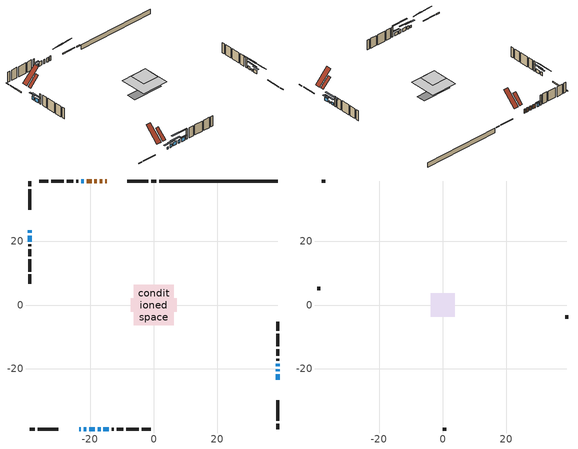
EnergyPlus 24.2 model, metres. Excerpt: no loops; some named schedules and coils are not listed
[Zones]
conditioned space
 floor adiabatic (AdiabaticFloorConstruction): -6.33,-6.33 -6.33,6.33 6.33,6.33 6.33,-6.33 z2.83
 floor foundation (Slab1 construction): -7.17,-2.17 -7.17,2.17 7.17,2.17 7.17,-2.17 z-1.71
 wall outside (RimJoist1 construction): 0.75,39.02 -0.84,39.02 / -39.02,-39.02 -37.42,-39.02 / -39.02,39.02 -39.02,37.42 / 39.02,-39.02 39.02,-37.42 z0.39:0.69
 wall outside (RimJoist2 construction): -1.77,39.02 -8.28,39.02 / -36.49,-39.02 -29.99,-39.02 / -39.02,36.49 -39.02,29.99 / 39.02,-36.49 39.02,-29.99 z0.39:0.69
 wall outside (AdiabaticWallConstruction 1): -14.75,39.02 -15.31,39.02 / -16.23,39.02 -17.04,39.02 / -17.97,39.02 -18.66,39.02 / -19.58,39.02 -21.02,39.02 z0.39:2.42
 wall outside (AdiabaticWallConstruction): -23.52,-39.02 -22.96,-39.02 / 39.02,-20.91 39.02,-20.28 z0.39:1.31; 39.02,-23.52 39.02,-21.84 / -22.03,-39.02 -21.19,-39.02 / -21.95,39.02 -22.79,39.02 / -39.02,23.52 -39.02,22.68 / -15.82,-39.02 -14.14,-39.02 z0.39:1.97; -20.26,-39.02 -18.54,-39.02 / -17.61,-39.02 -16.74,-39.02 / -39.02,21.75 -39.02,19.97 z0.39:2.04; 39.02,-19.35 39.02,-18.48 z0.39:1.69
 wall outside (Wall1 construction): -23.72,39.02 -24.33,39.02 / -13.21,-39.02 -12.6,-39.02 / -39.02,19.04 -39.02,18.43 / 39.02,-17.56 39.02,-16.94 z0.39:5.27
 wall outside (Wall2 construction): -25.26,39.02 -27.41,39.02 / -11.67,-39.02 -9.52,-39.02 / -39.02,17.5 -39.02,15.35 / 39.02,-16.01 39.02,-13.87 z0.39:5.27
 wall outside (Wall3 construction): -28.34,39.02 -32.23,39.02 / -8.59,-39.02 -4.71,-39.02 / -39.02,14.42 -39.02,10.53 / 39.02,-12.94 39.02,-9.05 z0.39:5.27
 wall outside (Wall4 construction): -33.15,39.02 -36.02,39.02 / -3.78,-39.02 -0.91,-39.02 / -39.02,9.61 -39.02,6.74 / 39.02,-8.12 39.02,-5.25 z0.39:5.27
 wall foundation (FoundationWall1 construction): 39.02,39.02 1.68,39.02 z-1.71:0.39
 window (WindowConstruction 10): -23.52,-39.02 -22.96,-39.02 z0.39:1.3
 window (WindowConstruction 6): 39.02,-23.52 39.02,-21.84 z0.39:1.97
 window (WindowConstruction 7): -22.03,-39.02 -21.19,-39.02 z0.39:1.97
 window (WindowConstruction 8): -21.95,39.02 -22.79,39.02 z0.39:1.97
 window (WindowConstruction 9): -39.02,23.52 -39.02,22.68 z0.39:1.97
 window (WindowConstruction): -20.26,-39.02 -18.54,-39.02 z0.39:2.04
 window (WindowConstruction 1): 39.02,-20.91 39.02,-20.28 z0.39:1.3
 window (WindowConstruction 2): 39.02,-19.35 39.02,-18.49 z0.39:1.69
 window (WindowConstruction 3): -17.61,-39.02 -16.75,-39.02 z0.39:2.04
 window (WindowConstruction 4): -39.02,21.75 -39.02,19.97 z0.39:2.04
 window (WindowConstruction 5): -15.82,-39.02 -14.14,-39.02 z0.39:1.97
 door (Door): -14.75,39.02 -15.3,39.02 z0.39:2.42
 door (Door 1): -16.23,39.02 -17.04,39.02 z0.39:2.42
 door (Door 2): -17.97,39.02 -18.66,39.02 z0.39:2.42
 door (Door 3): -19.59,39.02 -21.02,39.02 z0.39:2.42
 ceiling adiabatic (AdiabaticFloorConstruction): 6.33,-6.33 6.33,6.33 -6.33,6.33 -6.33,-6.33 z2.83
 roof outside (Roof2 construction): -13.82,39.02,5.27 -13.82,34.86,9.43 -12.35,34.86,9.43 -12.35,39.02,5.27; -24.45,-39.02,5.27 -24.45,-34.86,9.43 -25.92,-34.86,9.43 -25.92,-39.02,5.27; -39.02,24.45,5.27 -34.86,24.45,9.43 -34.86,25.92,9.43 -39.02,25.92,5.27; 39.02,-24.45,5.27 34.86,-24.45,9.43 34.86,-25.92,9.43 39.02,-25.92,5.27
attic - vented
 floor to conditioned space (Floor1 construction Reversed): -3.73,-3.73 -3.73,3.73 3.73,3.73 3.73,-3.73 z5.27
 wall outside (Wall5 construction): -36.95,39.02 -38.09,39.02 / 0.02,-39.02 1.16,-39.02 / -39.02,5.81 -39.02,4.67 / 39.02,-4.32 39.02,-3.19 z0.39:5.27
 roof outside (Roof1 construction): -11.42,39.02,5.27 -11.42,32.75,11.53 -9.2,32.75,11.53 -9.2,39.02,5.27; -26.85,-39.02,5.27 -26.85,-32.75,11.53 -29.06,-32.75,11.53 -29.06,-39.02,5.27; -39.02,26.85,5.27 -32.75,26.85,11.53 -32.75,29.06,11.53 -39.02,29.06,5.27; 39.02,-26.85,5.27 32.75,-26.85,11.53 32.75,-29.06,11.53 39.02,-29.06,5.27
shading: -21.13,-39.02 -25.35,-39.02 -25.35,-39.48 -21.13,-39.48 z3.13; 39.02,-21.08 39.02,-24.28 39.48,-24.28 39.48,-21.08 z2.72; -19.97,-39.02 -23.25,-39.02 -23.25,-39.48 -19.97,-39.48 z3.19; -23.55,39.02 -21.19,39.02 -21.19,39.48 -23.55,39.48 z2.72; -39.02,21.46 -39.02,24.74 -39.48,24.74 -39.48,21.46 z3.19; -17.02,-39.02 -21.78,-39.02 -21.78,-39.48 -17.02,-39.48 z3.56; 39.02,-18.15 39.02,-23.04 39.48,-23.04 39.48,-18.15 z3.43; 39.02,-15.14 39.02,-22.7 39.48,-22.7 39.48,-15.14 z5.04; -13.09,-39.02 -21.27,-39.02 -21.27,-39.48 -13.09,-39.48 z5.7; -39.02,18.45 -39.02,23.27 -39.48,23.27 -39.48,18.45 z3.56; -13.38,-39.02 -16.58,-39.02 -16.58,-39.48 -13.38,-39.48 z2.72
[Building]
Building 1: Terrain=Suburbs
[Site:Location]
Point Petre AUT_ON: Latitude {deg}=43.83; Longitude {deg}=-77.15; Time Zone {hr}=-5; Elevation {m}=79; Keep Site Location Information=Yes
[Site:GroundTemperature:Shallow]
3.7516, 1.80644, 1.65067, 2.57374, 6.27937, 9.96774, 13.1654, 15.191, 15.363, 13.7156, 10.5995, 7.02426
[Site:WaterMainsTemperature]
Calculation Method=Schedule; Temperature Schedule=mains temperature schedule
[Material] Roughness=Rough; Thermal Absorptance=0.9
Name | Thickness {m} | Conductivity {W/m-K} | Density {kg/m3} | Specific Heat {J/kg-K} | Solar Absorptance | Visible Absorptance
asphalt or fiberglass shingles | 0.00635 | 0.162714 | 1121.4 | 1465.45 | 0.4 | 0.4
ceiling loosefill ins | 0.0846667 | 0.0480833 | 16.02 | 1046.75 | 0.7 | 0.7
ceiling stud and cavity | 0.1397 | 0.891397 | 65.682 | 1177.47 | 0.7 | 0.7
concrete 4.0 in. | 0.1016 | 1.803125 | 2242.8 | 837.4 | 0.7 | 0.7
concrete 8.0 in. | 0.2032 | 1.803125 | 2242.8 | 837.4 | 0.7 | 0.7
door material | 0.04445 | 0.20624 | 512.64 | 1214.23 | 0.7 | 0.7
door material 1 | 0.04445 | 0.053851 | 512.64 | 1214.23 | 0.7 | 0.7
floor covering | 0.0127 | 0.0433444 | 54.468 | 1339.84 | 0.6 | 0.6
floor rigid ins; wall rigid ins | 0.512978 | 0.029427 | 32.04 | 1214.23 | 0.7 | 0.7
floor stud and cavity | 0.1397 | 1.75129 | 37.0049 | 1207.88 | 0.7 | 0.7
furniture material conditioned space 1 | 0.1524 | 0.115458 | 640.8 | 1214.23 | 0.6 | 0.6
gypsum board | 0.0127 | 0.160291 | 801 | 837.4 | 0.6 | 0.6
osb sheathing 0.5 in. | 0.0127 | 0.115458 | 512.64 | 1214.23 | 0.7 | 0.7
osb sheathing 0.75 in. | 0.01905 | 0.115458 | 512.64 | 1214.23 | 0.7 | 0.7
osb sheathing 2.0 in. | 0.0508 | 0.115458 | 512.64 | 1214.23 | 0.7 | 0.7
rim joist rigid ins | 0.051816 | 0.029427 | 32.04 | 1214.23 | 0.7 | 0.7
rim joist stud and cavity | 0.0508 | 0.0376347 | 125.044 | 1163.47 | 0.6 | 0.6
rim joist stud and cavity 1 | 0.0508 | 0.037198 | 125.044 | 1163.47 | 0.6 | 0.6
roof stud and cavity | 0.2032 | 3.79149 | 78.34581 | 1123.46 | 0.7 | 0.7
wall stud and cavity | 0.1397 | 0.0747065 | 139.0536 | 1170.24 | 0.7 | 0.7
wall stud and cavity 1 | 0.1397 | 0.0836021 | 139.0536 | 1170.24 | 0.7 | 0.7
wall stud and cavity 2 | 0.1397 | 0.0731903 | 139.0536 | 1170.24 | 0.7 | 0.7
wall stud and cavity 3 | 0.1397 | 0.0739406 | 139.0536 | 1170.24 | 0.7 | 0.7
wall stud and cavity 4 | 0.0889 | 6.1454 | 50.32683 | 1063.81 | 0.6 | 0.6
wall stud and cavity 5 | 0.0889 | 0.380278 | 52.3479 | 1209.89 | 0.7 | 0.7
wall stud and cavity 6 | 0.0889 | 0.391764 | 83.0341 | 1211.67 | 0.7 | 0.7
wood siding | 0.0254 | 0.102417 | 544.68 | 1172.36 | 0.4 | 0.4
wood siding 1 | 0.00254 | 0.102417 | 544.68 | 1172.36 | 0.4 | 0.4
wood siding 2; wood siding 3; wood siding 4 | 0.0254 | 0.102417 | 544.68 | 1172.36 | 0.7 | 0.7
[WindowMaterial:SimpleGlazingSystem]
Name | U-Factor {W/m2-K} | Solar Heat Gain Coefficient
WindowMaterial | 2.44835 | 0.53
WindowMaterial 1 | 2.63289 | 0.44
WindowMaterial 2 | 2.49491 | 0.51
WindowMaterial 3 | 2.77768 | 0.66
WindowMaterial 4 | 2.44324 | 0.53
WindowMaterial 5 | 2.77597 | 0.65
WindowMaterial 6 | 3.69127 | 0.61
[Construction]
AdiabaticFloorConstruction: floor stud and cavity, floor rigid ins, osb sheathing 0.75 in., floor covering
AdiabaticWallConstruction: wood siding 3, wall rigid ins, wall stud and cavity 5, gypsum board
AdiabaticWallConstruction 1: wood siding 4, wall rigid ins, wall stud and cavity 5, gypsum board
Door; Door 2: door material
Door 1; Door 3: door material 1
Floor1 construction Reversed: gypsum board, ceiling stud and cavity, ceiling loosefill ins
FoundationWall1 construction: concrete 8.0 in.
furniture construction conditioned space 1: furniture material conditioned space 1
PartitionWallConstruction: gypsum board, wall stud and cavity 6, gypsum board
RimJoist1 construction: wood siding 2, rim joist rigid ins, osb sheathing 2.0 in., rim joist stud and cavity
RimJoist2 construction: wood siding 2, rim joist rigid ins, osb sheathing 2.0 in., rim joist stud and cavity 1
Roof1 construction: asphalt or fiberglass shingles
Roof2 construction: asphalt or fiberglass shingles, osb sheathing 0.75 in., roof stud and cavity, gypsum board
Slab1 construction: concrete 4.0 in.
Wall1 construction: wood siding, osb sheathing 0.5 in., wall stud and cavity, gypsum board
Wall2 construction: wood siding, osb sheathing 0.5 in., wall stud and cavity 1, gypsum board
Wall3 construction: wood siding, osb sheathing 0.5 in., wall stud and cavity 2, gypsum board
Wall4 construction: wood siding, osb sheathing 0.5 in., wall stud and cavity 3, gypsum board
Wall5 construction: wood siding 1, wall stud and cavity 4
WindowConstruction: WindowMaterial
WindowConstruction 1: WindowMaterial 1
WindowConstruction 10: WindowMaterial 6
WindowConstruction 2: WindowMaterial 2
WindowConstruction 3: WindowMaterial 3
WindowConstruction 4: WindowMaterial 4
WindowConstruction 5; WindowConstruction 6; WindowConstruction 7; WindowConstruction 8; WindowConstruction 9: WindowMaterial 5
[Zone] Multiplier=1; Part of Total Floor Area=Yes
Name | Volume {m3}
attic - vented | 48.7801
conditioned space | 556.3
[Space]
Name | Zone | Volume {m3}
attic - vented 1 | attic - vented | 48.7801
conditioned space 1 | conditioned space | 556.3
[ZoneInfiltration:EffectiveLeakageArea]
infil attic - vented 1: Zone or Space=attic - vented 1; Schedule=Always On Discrete; Effective Air Leakage Area {cm2}=2019.64; Stack Coefficient=0.000774906; Wind Coefficient=1.88081e-05
[ZoneMixing]
whole house fan mix: Zone or Space=attic - vented; Schedule=Always On Continuous; Design Flow Rate Calculation Method=Flow/Zone; Design Flow Rate {m3/s}=0; Source Zone or Space=conditioned space
[SurfaceProperty:ExposedFoundationPerimeter]
Slab1: Exposed Perimeter Calculation Method=TotalExposedPerimeter; Total Exposed Perimeter {m}=37.338
[InternalMass] Zone or ZoneList=conditioned space; Space or SpaceList=conditioned space 1
Name | Construction | Surface Area {m2}
furniture mass conditioned space 1 | furniture construction conditioned space 1 | 88.9201
partition wall mass | PartitionWallConstruction | 222.3
[Lights]
interior lighting: Zone or ZoneList or Space or SpaceList=conditioned space 1; Schedule=interior lighting schedule; Design Level Calculation Method=LightingLevel; Lighting Level {W}=343.2; Return Air Fraction=0; Fraction Radiant=0.6; Fraction Visible=0.2; Fraction Replaceable=1
[People]
occupants: Zone or ZoneList or Space or SpaceList=conditioned space 1; Number of People Schedule=occupants schedule; Number of People Calculation Method=People; Number of People=3; Fraction Radiant=0.314171; Sensible Heat Fraction=0.56303; Activity Level Schedule=occupants activity schedule; Carbon Dioxide Generation Rate {m3/s-W}=0; Enable ASHRAE 55 Comfort Warnings=No; Mean Radiant Temperature Calculation Type=EnclosureAveraged
[ElectricEquipment] Zone or ZoneList or Space or SpaceList=conditioned space 1; Design Level Calculation Method=EquipmentLevel
Name | Schedule | Design Level {W} | Fraction Latent | Fraction Radiant | Fraction Lost
clothes dryer | clothes dryer schedule | 140.772 | 0.015 | 0.081 | 0.85
clothes washer | clothes washer schedule | 32.1985 | 0.03 | 0.162 | 0.7
cooking range | cooking range schedule | 215.147 | 0.08 | 0.432 | 0.2
dishwasher | dishwasher schedule | 66.8632 | 0.3 | 0.18 | 0.4
fridge | fridge schedule | 72.9452 | 0 | 0.6 | 0
mech vent bath fan 0 | mech vent bath fan 0 schedule | 50.2 | 0 | 0 | 1
mech vent bath fan 1 | mech vent bath fan 1 schedule | 50.2 | 0 | 0 | 1
mech vent house fan | mech vent house fan schedule | 0 | 0 | 0 | 1
mech vent house fan cfis | mech vent house fan cfis schedule | 0 | 0 | 0 | 0
misc plug loads | misc plug loads schedule | 494.7 | 0.045 | 0.513 | 0.1
whole house fan | Always On Discrete | 0 | 0 | 0 | 1
[OtherEquipment] Zone or ZoneList or Space or SpaceList=conditioned space 1; Design Level Calculation Method=EquipmentLevel
Name | Fuel Type | Schedule | Design Level {W} | Fraction Latent | Fraction Radiant | Fraction Lost
clothes dryer 1 | Electricity | clothes dryer schedule | 0 | 0.015 | 0.081 | 0.85
cooking range 1 | Electricity | cooking range schedule | 0 | 0.08 | 0.432 | 0.2
general water use latent | None | general water use schedule | 62.594 | 1 | 0 | 0
general water use sensible | None | general water use schedule | -61.6891 | 0 | 0.6 | 0
mech vent house fan latent load | None | Always On Discrete | 0 | 1 | 0 | 0
mech vent house fan sensible load | None | Always On Discrete | 0 | 0 | 0 | 0
water heater energy adjustment1 | Electricity | Always On Discrete | 0.01 | 0 | 0 | 1
[ZoneInfiltration:DesignFlowRate] Zone or ZoneList or Space or SpaceList=conditioned space 1; Schedule=Always On Discrete; Design Flow Rate Calculation Method=Flow/Zone; Design Flow Rate {m3/s}=0
infil flow; natural vent flow; whole house fan flow
[ZoneControl:Thermostat]
conditioned space Thermostat: Zone or ZoneList=conditioned space; Control Type Schedule=conditioned space Thermostat Schedule; Control 1=conditioned space temperature setpoint; Temperature Difference Between Cutout And Setpoint {deltaC}=0
[ThermostatSetpoint:DualSetpoint]
conditioned space temperature setpoint: Heating Setpoint Temperature Schedule=heating setpoint; Cooling Setpoint Temperature Schedule=cooling setpoint
[AirLoopHVAC:UnitarySystem]
unit heater unitary system: Control Type=Load; Controlling Zone or Thermostat Location=conditioned space; Dehumidification Control Type=None; Availability Schedule=Always On Discrete; Supply Fan=unit heater supply fan; Fan Placement=BlowThrough; Supply Air Fan Operating Mode Schedule=unit heater auto fan schedule; Heating Coil=unit heater htg coil; DX Heating Coil Sizing Ratio=1; Use DOAS DX Cooling Coil=No; Minimum Supply Air Temperature {C}=2; Latent Load Control=SensibleOnlyLoadControl; Cooling Supply Air Flow Rate Method=None; Heating Supply Air Flow Rate Method=SupplyAirFlowRate; Heating Supply Air Flow Rate {m3/s}=0.00141584; No Load Supply Air Flow Rate Method=SupplyAirFlowRate; No Load Supply Air Flow Rate {m3/s}=0; No Load Supply Air Flow Rate Control Set To Low Speed=Yes; Maximum Supply Air Temperature {C}=48.8889; Maximum Outdoor Dry-Bulb Temperature for Supplemental Heater Operation {C}=21; Ancillary On-Cycle Electric Power {W}=0; Ancillary Off-Cycle Electric Power {W}=0
[Zone equipment]
conditioned space: electric baseboard, unit heater unitary system
[Foundation:Kiva]
Foundation Kiva 1: Initial Indoor Air Temperature {C}=18; Wall Height Above Grade {m}=0.390022; Wall Depth Below Slab {m}=0.2032
[Foundation:Kiva:Settings]
Soil Conductivity {W/m-K}=0.849921; Soil Density {kg/m3}=1842.3; Soil Specific Heat {J/kg-K}=418.7; Ground Solar Absorptivity=0.9; Ground Thermal Absorptivity=0.9; Ground Surface Roughness {m}=0.03; Far-Field Width {m}=40; Deep-Ground Boundary Condition=ZeroFlux; Deep-Ground Depth {m}=40; Minimum Cell Dimension {m}=0.2; Maximum Cell Growth Coefficient=3; Simulation Timestep=Timestep
[Exterior:Lights]
exterior lighting: Schedule=exterior lighting schedule; Design Level {W}=75.6
[EnergyManagementSystem:Sensor] Output:Variable or Output:Meter Index Key=conditioned space
Name | Output:Variable or Output:Meter
conditioned_space_clg_unmet_s | Zone Cooling Setpoint Not Met Time
conditioned_space_htg_unmet_s | Zone Heating Setpoint Not Met Time
fridge_tin_s; tin_s; tin_s_1 | Zone Mean Air Temperature
tout_s | Zone Outdoor Air Drybulb Temperature
win_s | Zone Air Humidity Ratio
[Schedule:Constant]
Name | Hourly Value
Always On Continuous; mech vent house fan schedule; mech vent house fan cfis schedule; Always On Discrete | 1
occupants activity schedule | 117.228
fridge schedule; unit heater auto fan schedule | 0
[Schedule:Week:Daily]
interior lighting schedule Week Rule - Jan1-Jan27: interior lighting schedule day, interior lighting schedule day, interior lighting schedule day, interior lighting schedule day, interior lighting schedule day, interior lighting schedule day, interior lighting schedule day, interior lighting schedule default day, interior lighting schedule default day, interior lighting schedule default day, interior lighting schedule default day, interior lighting schedule default day
interior lighting schedule Week Rule - Jan28-Feb3: interior lighting schedule day, interior lighting schedule day, interior lighting schedule day, interior lighting schedule day, interior lighting schedule day 1, interior lighting schedule day 1, interior lighting schedule day 1, interior lighting schedule default day, interior lighting schedule default day, interior lighting schedule default day, interior lighting schedule default day, interior lighting schedule default day
interior lighting schedule Week Rule - Feb4-Feb24: interior lighting schedule day 1, interior lighting schedule day 1, interior lighting schedule day 1, interior lighting schedule day 1, interior lighting schedule day 1, interior lighting schedule day 1, interior lighting schedule day 1, interior lighting schedule default day, interior lighting schedule default day, interior lighting schedule default day, interior lighting schedule default day, interior lighting schedule default day
interior lighting schedule Week Rule - Feb25-Mar3: interior lighting schedule day 1, interior lighting schedule day 1, interior lighting schedule day 1, interior lighting schedule day 1, interior lighting schedule day 2, interior lighting schedule day 2, interior lighting schedule day 2, interior lighting schedule default day, interior lighting schedule default day, interior lighting schedule default day, interior lighting schedule default day, interior lighting schedule default day
interior lighting schedule Week Rule - Mar4-Mar31: interior lighting schedule day 2, interior lighting schedule day 2, interior lighting schedule day 2, interior lighting schedule day 2, interior lighting schedule day 2, interior lighting schedule day 2, interior lighting schedule day 2, interior lighting schedule default day, interior lighting schedule default day, interior lighting schedule default day, interior lighting schedule default day, interior lighting schedule default day
interior lighting schedule Week Rule - Apr1-Apr28: interior lighting schedule day 3, interior lighting schedule day 3, interior lighting schedule day 3, interior lighting schedule day 3, interior lighting schedule day 3, interior lighting schedule day 3, interior lighting schedule day 3, interior lighting schedule default day, interior lighting schedule default day, interior lighting schedule default day, interior lighting schedule default day, interior lighting schedule default day
interior lighting schedule Week Rule - Apr29-May5: interior lighting schedule day 3, interior lighting schedule day 3, interior lighting schedule day 4, interior lighting schedule day 4, interior lighting schedule day 4, interior lighting schedule day 4, interior lighting schedule day 4, interior lighting schedule default day, interior lighting schedule default day, interior lighting schedule default day, interior lighting schedule default day, interior lighting schedule default day
interior lighting schedule Week Rule - May6-May26: interior lighting schedule day 4, interior lighting schedule day 4, interior lighting schedule day 4, interior lighting schedule day 4, interior lighting schedule day 4, interior lighting schedule day 4, interior lighting schedule day 4, interior lighting schedule default day, interior lighting schedule default day, interior lighting schedule default day, interior lighting schedule default day, interior lighting schedule default day
interior lighting schedule Week Rule - May27-Jun2: interior lighting schedule day 4, interior lighting schedule day 4, interior lighting schedule day 4, interior lighting schedule day 4, interior lighting schedule day 4, interior lighting schedule day 5, interior lighting schedule day 5, interior lighting schedule default day, interior lighting schedule default day, interior lighting schedule default day, interior lighting schedule default day, interior lighting schedule default day
interior lighting schedule Week Rule - Jun3-Jun30: interior lighting schedule day 5, interior lighting schedule day 5, interior lighting schedule day 5, interior lighting schedule day 5, interior lighting schedule day 5, interior lighting schedule day 5, interior lighting schedule day 5, interior lighting schedule default day, interior lighting schedule default day, interior lighting schedule default day, interior lighting schedule default day, interior lighting schedule default day
interior lighting schedule Week Rule - Jul1-Jul28: interior lighting schedule day 6, interior lighting schedule day 6, interior lighting schedule day 6, interior lighting schedule day 6, interior lighting schedule day 6, interior lighting schedule day 6, interior lighting schedule day 6, interior lighting schedule default day, interior lighting schedule default day, interior lighting schedule default day, interior lighting schedule default day, interior lighting schedule default day
interior lighting schedule Week Rule - Jul29-Aug4: interior lighting schedule day 6, interior lighting schedule day 6, interior lighting schedule day 6, interior lighting schedule day 7, interior lighting schedule day 7, interior lighting schedule day 7, interior lighting schedule day 7, interior lighting schedule default day, interior lighting schedule default day, interior lighting schedule default day, interior lighting schedule default day, interior lighting schedule default day
interior lighting schedule Week Rule - Aug5-Aug25: interior lighting schedule day 7, interior lighting schedule day 7, interior lighting schedule day 7, interior lighting schedule day 7, interior lighting schedule day 7, interior lighting schedule day 7, interior lighting schedule day 7, interior lighting schedule default day, interior lighting schedule default day, interior lighting schedule default day, interior lighting schedule default day, interior lighting schedule default day
interior lighting schedule Week Rule - Aug26-Sep1: interior lighting schedule day 7, interior lighting schedule day 7, interior lighting schedule day 7, interior lighting schedule day 7, interior lighting schedule day 7, interior lighting schedule day 7, interior lighting schedule day 8, interior lighting schedule default day, interior lighting schedule default day, interior lighting schedule default day, interior lighting schedule default day, interior lighting schedule default day
interior lighting schedule Week Rule - Sep2-Sep29: interior lighting schedule day 8, interior lighting schedule day 8, interior lighting schedule day 8, interior lighting schedule day 8, interior lighting schedule day 8, interior lighting schedule day 8, interior lighting schedule day 8, interior lighting schedule default day, interior lighting schedule default day, interior lighting schedule default day, interior lighting schedule default day, interior lighting schedule default day
interior lighting schedule Week Rule - Sep30-Oct6: interior lighting schedule day 8, interior lighting schedule day 9, interior lighting schedule day 9, interior lighting schedule day 9, interior lighting schedule day 9, interior lighting schedule day 9, interior lighting schedule day 9, interior lighting schedule default day, interior lighting schedule default day, interior lighting schedule default day, interior lighting schedule default day, interior lighting schedule default day
interior lighting schedule Week Rule - Oct7-Oct27: interior lighting schedule day 9, interior lighting schedule day 9, interior lighting schedule day 9, interior lighting schedule day 9, interior lighting schedule day 9, interior lighting schedule day 9, interior lighting schedule day 9, interior lighting schedule default day, interior lighting schedule default day, interior lighting schedule default day, interior lighting schedule default day, interior lighting schedule default day
interior lighting schedule Week Rule - Oct28-Nov3: interior lighting schedule day 9, interior lighting schedule day 9, interior lighting schedule day 9, interior lighting schedule day 9, interior lighting schedule day 10, interior lighting schedule day 10, interior lighting schedule day 10, interior lighting schedule default day, interior lighting schedule default day, interior lighting schedule default day, interior lighting schedule default day, interior lighting schedule default day
interior lighting schedule Week Rule - Nov4-Nov24: interior lighting schedule day 10, interior lighting schedule day 10, interior lighting schedule day 10, interior lighting schedule day 10, interior lighting schedule day 10, interior lighting schedule day 10, interior lighting schedule day 10, interior lighting schedule default day, interior lighting schedule default day, interior lighting schedule default day, interior lighting schedule default day, interior lighting schedule default day
interior lighting schedule Week Rule - Nov25-Dec1: interior lighting schedule day 10, interior lighting schedule day 10, interior lighting schedule day 10, interior lighting schedule day 10, interior lighting schedule day 10, interior lighting schedule day 10, interior lighting schedule day 11, interior lighting schedule default day, interior lighting schedule default day, interior lighting schedule default day, interior lighting schedule default day, interior lighting schedule default day
interior lighting schedule Week Rule - Dec2-Dec31: interior lighting schedule day 11, interior lighting schedule day 11, interior lighting schedule day 11, interior lighting schedule day 11, interior lighting schedule day 11, interior lighting schedule day 11, interior lighting schedule day 11, interior lighting schedule default day, interior lighting schedule default day, interior lighting schedule default day, interior lighting schedule default day, interior lighting schedule default day
occupants schedule Week Rule - Jan1-Dec31: occupants schedule day, occupants schedule day, occupants schedule day, occupants schedule day, occupants schedule day, occupants schedule day, occupants schedule day, occupants schedule default day, occupants schedule default day, occupants schedule default day, occupants schedule default day, occupants schedule default day
clothes dryer schedule Week Rule - Jan1-Dec31: clothes dryer schedule day, clothes dryer schedule day, clothes dryer schedule day, clothes dryer schedule day, clothes dryer schedule day, clothes dryer schedule day, clothes dryer schedule day, clothes dryer schedule default day, clothes dryer schedule default day, clothes dryer schedule default day, clothes dryer schedule default day, clothes dryer schedule default day
clothes washer schedule Week Rule - Jan1-Dec31: clothes washer schedule day, clothes washer schedule day, clothes washer schedule day, clothes washer schedule day, clothes washer schedule day, clothes washer schedule day, clothes washer schedule day, clothes washer schedule default day, clothes washer schedule default day, clothes washer schedule default day, clothes washer schedule default day, clothes washer schedule default day
cooking range schedule Week Rule - Jan1-Dec31: cooking range schedule day, cooking range schedule day, cooking range schedule day, cooking range schedule day, cooking range schedule day, cooking range schedule day, cooking range schedule day, cooking range schedule default day, cooking range schedule default day, cooking range schedule default day, cooking range schedule default day, cooking range schedule default day
dishwasher schedule Week Rule - Jan1-Dec31: dishwasher schedule day, dishwasher schedule day, dishwasher schedule day, dishwasher schedule day, dishwasher schedule day, dishwasher schedule day, dishwasher schedule day, dishwasher schedule default day, dishwasher schedule default day, dishwasher schedule default day, dishwasher schedule default day, dishwasher schedule default day
mech vent bath fan 0 schedule Week Rule - Jan1-Dec31: mech vent bath fan 0 schedule day, mech vent bath fan 0 schedule day, mech vent bath fan 0 schedule day, mech vent bath fan 0 schedule day, mech vent bath fan 0 schedule day, mech vent bath fan 0 schedule day, mech vent bath fan 0 schedule day, mech vent bath fan 0 schedule default day, mech vent bath fan 0 schedule default day, mech vent bath fan 0 schedule default day, mech vent bath fan 0 schedule default day, mech vent bath fan 0 schedule default day
mech vent bath fan 1 schedule Week Rule - Jan1-Dec31: mech vent bath fan 1 schedule day, mech vent bath fan 1 schedule day, mech vent bath fan 1 schedule day, mech vent bath fan 1 schedule day, mech vent bath fan 1 schedule day, mech vent bath fan 1 schedule day, mech vent bath fan 1 schedule day, mech vent bath fan 1 schedule default day, mech vent bath fan 1 schedule default day, mech vent bath fan 1 schedule default day, mech vent bath fan 1 schedule default day, mech vent bath fan 1 schedule default day
misc plug loads schedule Week Rule - Jan1-Dec31: misc plug loads schedule day, misc plug loads schedule day, misc plug loads schedule day, misc plug loads schedule day, misc plug loads schedule day, misc plug loads schedule day, misc plug loads schedule day, misc plug loads schedule default day, misc plug loads schedule default day, misc plug loads schedule default day, misc plug loads schedule default day, misc plug loads schedule default day
general water use schedule Week Rule - Jan1-Dec31: general water use schedule day, general water use schedule day, general water use schedule day, general water use schedule day, general water use schedule day, general water use schedule day, general water use schedule day, general water use schedule default day, general water use schedule default day, general water use schedule default day, general water use schedule default day, general water use schedule default day
exterior lighting schedule Week Rule - Jan1-Jan27: exterior lighting schedule day, exterior lighting schedule day, exterior lighting schedule day, exterior lighting schedule day, exterior lighting schedule day, exterior lighting schedule day, exterior lighting schedule day, exterior lighting schedule default day, exterior lighting schedule default day, exterior lighting schedule default day, exterior lighting schedule default day, exterior lighting schedule default day
exterior lighting schedule Week Rule - Jan28-Feb3: exterior lighting schedule day, exterior lighting schedule day, exterior lighting schedule day, exterior lighting schedule day, exterior lighting schedule day 1, exterior lighting schedule day 1, exterior lighting schedule day 1, exterior lighting schedule default day, exterior lighting schedule default day, exterior lighting schedule default day, exterior lighting schedule default day, exterior lighting schedule default day
exterior lighting schedule Week Rule - Feb4-Feb24: exterior lighting schedule day 1, exterior lighting schedule day 1, exterior lighting schedule day 1, exterior lighting schedule day 1, exterior lighting schedule day 1, exterior lighting schedule day 1, exterior lighting schedule day 1, exterior lighting schedule default day, exterior lighting schedule default day, exterior lighting schedule default day, exterior lighting schedule default day, exterior lighting schedule default day
exterior lighting schedule Week Rule - Feb25-Mar3: exterior lighting schedule day 1, exterior lighting schedule day 1, exterior lighting schedule day 1, exterior lighting schedule day 1, exterior lighting schedule day 2, exterior lighting schedule day 2, exterior lighting schedule day 2, exterior lighting schedule default day, exterior lighting schedule default day, exterior lighting schedule default day, exterior lighting schedule default day, exterior lighting schedule default day
exterior lighting schedule Week Rule - Mar4-Mar31: exterior lighting schedule day 2, exterior lighting schedule day 2, exterior lighting schedule day 2, exterior lighting schedule day 2, exterior lighting schedule day 2, exterior lighting schedule day 2, exterior lighting schedule day 2, exterior lighting schedule default day, exterior lighting schedule default day, exterior lighting schedule default day, exterior lighting schedule default day, exterior lighting schedule default day
exterior lighting schedule Week Rule - Apr1-Apr28: exterior lighting schedule day 3, exterior lighting schedule day 3, exterior lighting schedule day 3, exterior lighting schedule day 3, exterior lighting schedule day 3, exterior lighting schedule day 3, exterior lighting schedule day 3, exterior lighting schedule default day, exterior lighting schedule default day, exterior lighting schedule default day, exterior lighting schedule default day, exterior lighting schedule default day
exterior lighting schedule Week Rule - Apr29-May5: exterior lighting schedule day 3, exterior lighting schedule day 3, exterior lighting schedule day 4, exterior lighting schedule day 4, exterior lighting schedule day 4, exterior lighting schedule day 4, exterior lighting schedule day 4, exterior lighting schedule default day, exterior lighting schedule default day, exterior lighting schedule default day, exterior lighting schedule default day, exterior lighting schedule default day
exterior lighting schedule Week Rule - May6-May26: exterior lighting schedule day 4, exterior lighting schedule day 4, exterior lighting schedule day 4, exterior lighting schedule day 4, exterior lighting schedule day 4, exterior lighting schedule day 4, exterior lighting schedule day 4, exterior lighting schedule default day, exterior lighting schedule default day, exterior lighting schedule default day, exterior lighting schedule default day, exterior lighting schedule default day
exterior lighting schedule Week Rule - May27-Jun2: exterior lighting schedule day 4, exterior lighting schedule day 4, exterior lighting schedule day 4, exterior lighting schedule day 4, exterior lighting schedule day 4, exterior lighting schedule day 5, exterior lighting schedule day 5, exterior lighting schedule default day, exterior lighting schedule default day, exterior lighting schedule default day, exterior lighting schedule default day, exterior lighting schedule default day
exterior lighting schedule Week Rule - Jun3-Jun30: exterior lighting schedule day 5, exterior lighting schedule day 5, exterior lighting schedule day 5, exterior lighting schedule day 5, exterior lighting schedule day 5, exterior lighting schedule day 5, exterior lighting schedule day 5, exterior lighting schedule default day, exterior lighting schedule default day, exterior lighting schedule default day, exterior lighting schedule default day, exterior lighting schedule default day
[Schedule:Year]
interior lighting schedule: interior lighting schedule Week Rule - Jan1-Jan27, 1, 1, 1, 27, interior lighting schedule Week Rule - Jan28-Feb3, 1, 28, 2, 3, interior lighting schedule Week Rule - Feb4-Feb24, 2, 4, 2, 24, interior lighting schedule Week Rule - Feb25-Mar3, 2, 25, 3, 3, interior lighting schedule Week Rule - Mar4-Mar31, 3, 4, 3, 31, interior lighting schedule Week Rule - Apr1-Apr28, 4, 1, 4, 28, interior lighting schedule Week Rule - Apr29-May5, 4, 29, 5, 5, interior lighting schedule Week Rule - May6-May26, 5, 6, 5, 26, interior lighting schedule Week Rule - May27-Jun2, 5, 27, 6, 2, interior lighting schedule Week Rule - Jun3-Jun30, 6, 3, 6, 30, interior lighting schedule Week Rule - Jul1-Jul28, 7, 1, 7, 28, interior lighting schedule Week Rule - Jul29-Aug4, 7, 29, 8, 4, interior lighting schedule Week Rule - Aug5-Aug25, 8, 5, 8, 25, interior lighting schedule Week Rule - Aug26-Sep1, 8, 26, 9, 1, interior lighting schedule Week Rule - Sep2-Sep29, 9, 2, 9, 29, interior lighting schedule Week Rule - Sep30-Oct6, 9, 30, 10, 6, interior lighting schedule Week Rule - Oct7-Oct27, 10, 7, 10, 27, interior lighting schedule Week Rule - Oct28-Nov3, 10, 28, 11, 3, interior lighting schedule Week Rule - Nov4-Nov24, 11, 4, 11, 24, interior lighting schedule Week Rule - Nov25-Dec1, 11, 25, 12, 1, interior lighting schedule Week Rule - Dec2-Dec31, 12, 2, 12, 31
occupants schedule: occupants schedule Week Rule - Jan1-Dec31, 1, 1, 12, 31
clothes dryer schedule: clothes dryer schedule Week Rule - Jan1-Dec31, 1, 1, 12, 31
clothes washer schedule: clothes washer schedule Week Rule - Jan1-Dec31, 1, 1, 12, 31
cooking range schedule: cooking range schedule Week Rule - Jan1-Dec31, 1, 1, 12, 31
dishwasher schedule: dishwasher schedule Week Rule - Jan1-Dec31, 1, 1, 12, 31
mech vent bath fan 0 schedule: mech vent bath fan 0 schedule Week Rule - Jan1-Dec31, 1, 1, 12, 31
mech vent bath fan 1 schedule: mech vent bath fan 1 schedule Week Rule - Jan1-Dec31, 1, 1, 12, 31
misc plug loads schedule: misc plug loads schedule Week Rule - Jan1-Dec31, 1, 1, 12, 31
general water use schedule: general water use schedule Week Rule - Jan1-Dec31, 1, 1, 12, 31
exterior lighting schedule: exterior lighting schedule Week Rule - Jan1-Jan27, 1, 1, 1, 27, exterior lighting schedule Week Rule - Jan28-Feb3, 1, 28, 2, 3, exterior lighting schedule Week Rule - Feb4-Feb24, 2, 4, 2, 24, exterior lighting schedule Week Rule - Feb25-Mar3, 2, 25, 3, 3, exterior lighting schedule Week Rule - Mar4-Mar31, 3, 4, 3, 31, exterior lighting schedule Week Rule - Apr1-Apr28, 4, 1, 4, 28, exterior lighting schedule Week Rule - Apr29-May5, 4, 29, 5, 5, exterior lighting schedule Week Rule - May6-May26, 5, 6, 5, 26, exterior lighting schedule Week Rule - May27-Jun2, 5, 27, 6, 2, exterior lighting schedule Week Rule - Jun3-Jun30, 6, 3, 6, 30, exterior lighting schedule Week Rule - Jul1-Jul28, 7, 1, 7, 28, exterior lighting schedule Week Rule - Jul29-Aug4, 7, 29, 8, 4, exterior lighting schedule Week Rule - Aug5-Aug25, 8, 5, 8, 25, exterior lighting schedule Week Rule - Aug26-Sep1, 8, 26, 9, 1, exterior lighting schedule Week Rule - Sep2-Sep29, 9, 2, 9, 29, exterior lighting schedule Week Rule - Sep30-Oct6, 9, 30, 10, 6, exterior lighting schedule Week Rule - Oct7-Oct27, 10, 7, 10, 27, exterior lighting schedule Week Rule - Oct28-Nov3, 10, 28, 11, 3, exterior lighting schedule Week Rule - Nov4-Nov24, 11, 4, 11, 24, exterior lighting schedule Week Rule - Nov25-Dec1, 11, 25, 12, 1, exterior lighting schedule Week Rule - Dec2-Dec31, 12, 2, 12, 31
[Schedule:Compact]
conditioned space Thermostat Schedule: Through: 12/31, For: AllDays, Until: 24:00, 4
mains temperature schedule: Through: 01/01, For: AllDays, Until: 24:00, 7.83056, Through: 01/02, For: AllDays, Until: 24:00, 7.76444, Through: 01/03, For: AllDays, Until: 24:00, 7.69889, Through: 01/04, For: AllDays, Until: 24:00, 7.635, Through: 01/05, For: AllDays, Until: 24:00, 7.57222, Through: 01/06, For: AllDays, Until: 24:00, 7.51056, Through: 01/07, For: AllDays, Until: 24:00, 7.45, Through: 01/08, For: AllDays, Until: 24:00, 7.39111, Through: 01/09, For: AllDays, Until: 24:00, 7.33278, Through: 01/10, For: AllDays, Until: 24:00, 7.27667, Through: 01/11, For: AllDays, Until: 24:00, 7.22111, Through: 01/12, For: AllDays, Until: 24:00, 7.16722, Through: 01/13, For: AllDays, Until: 24:00, 7.11444, Through: 01/14, For: AllDays, Until: 24:00, 7.06333, Through: 01/15, For: AllDays, Until: 24:00, 7.01333, Through: 01/16, For: AllDays, Until: 24:00, 6.965, Through: 01/17, For: AllDays, Until: 24:00, 6.91778, Through: 01/18, For: AllDays, Until: 24:00, 6.87167, Through: 01/19, For: AllDays, Until: 24:00, 6.82778, Through: 01/20, For: AllDays, Until: 24:00, 6.78444, Through: 01/21, For: AllDays, Until: 24:00, 6.74333, Through: 01/22, For: AllDays, Until: 24:00, 6.70333, Through: 01/23, For: AllDays, Until: 24:00, 6.665, Through: 01/24, For: AllDays, Until: 24:00, 6.62778, Through: 01/25, For: AllDays, Until: 24:00, 6.59222, Through: 01/26, For: AllDays, Until: 24:00, 6.55833, Through: 01/27, For: AllDays, Until: 24:00, 6.52556, Through: 01/28, For: AllDays, Until: 24:00, 6.495, Through: 01/29, For: AllDays, Until: 24:00, 6.46556, Through: 01/30, For: AllDays, Until: 24:00, 6.43722, Through: 01/31, For: AllDays, Until: 24:00, 6.41111, Through: 02/01, For: AllDays, Until: 24:00, 6.38611, Through: 02/02, For: AllDays, Until: 24:00, 6.36333, Through: 02/03, For: AllDays, Until: 24:00, 6.34167, Through: 02/04, For: AllDays, Until: 24:00, 6.32111, Through: 02/05, For: AllDays, Until: 24:00, 6.30278, Through: 02/06, For: AllDays, Until: 24:00, 6.28611, Through: 02/07, For: AllDays, Until: 24:00, 6.27056, Through: 02/08, For: AllDays, Until: 24:00, 6.25722, Through: 02/09, For: AllDays, Until: 24:00, 6.245, Through: 02/10, For: AllDays, Until: 24:00, 6.23444, Through: 02/11, For: AllDays, Until: 24:00, 6.22556, Through: 02/12, For: AllDays, Until: 24:00, 6.21833, Through: 02/13, For: AllDays, Until: 24:00, 6.21278, Through: 02/14, For: AllDays, Until: 24:00, 6.20889, Through: 02/15, For: AllDays, Until: 24:00, 6.20611, Through: 02/16, For: AllDays, Until: 24:00, 6.20556, Through: 02/17, For: AllDays, Until: 24:00, 6.20611, Through: 02/18, For: AllDays, Until: 24:00, 6.20889, Through: 02/19, For: AllDays, Until: 24:00, 6.21278, Through: 02/20, For: AllDays, Until: 24:00, 6.21833, Through: 02/21, For: AllDays, Until: 24:00, 6.22556, Through: 02/22, For: AllDays, Until: 24:00, 6.235, Through: 02/23, For: AllDays, Until: 24:00, 6.245, Through: 02/24, For: AllDays, Until: 24:00, 6.25722, Through: 02/25, For: AllDays, Until: 24:00, 6.27111, Through: 02/26, For: AllDays, Until: 24:00, 6.28667, Through: 02/27, For: AllDays, Until: 24:00, 6.30333, Through: 02/28, For: AllDays, Until: 24:00, 6.32222, Through: 03/01, For: AllDays, Until: 24:00, 6.34222, Through: 03/02, For: AllDays, Until: 24:00, 6.36389, Through: 03/03, For: AllDays, Until: 24:00, 6.38722, Through: 03/04, For: AllDays, Until: 24:00, 6.41167, Through: 03/05, For: AllDays, Until: 24:00, 6.43833, Through: 03/06, For: AllDays, Until: 24:00, 6.46611, Through: 03/07, For: AllDays, Until: 24:00, 6.49556, Through: 03/08, For: AllDays, Until: 24:00, 6.52667, Through: 03/09, For: AllDays, Until: 24:00, 6.55944, Through: 03/10, For: AllDays, Until: 24:00, 6.59333, Through: 03/11, For: AllDays, Until: 24:00, 6.62889, Through: 03/12, For: AllDays, Until: 24:00, 6.66611, Through: 03/13, For: AllDays, Until: 24:00, 6.70444, Through: 03/14, For: AllDays, Until: 24:00, 6.74444, Through: 03/15, For: AllDays, Until: 24:00, 6.78611, Through: 03/16, For: AllDays, Until: 24:00, 6.82889, Through: 03/17, For: AllDays, Until: 24:00, 6.87333, Through: 03/18, For: AllDays, Until: 24:00, 6.91889, Through: 03/19, For: AllDays, Until: 24:00, 6.96611, Through: 03/20, For: AllDays, Until: 24:00, 7.015, Through: 03/21, For: AllDays, Until: 24:00, 7.065, Through: 03/22, For: AllDays, Until: 24:00, 7.11611, Through: 03/23, For: AllDays, Until: 24:00, 7.16889, Through: 03/24, For: AllDays, Until: 24:00, 7.22278, Through: 03/25, For: AllDays, Until: 24:00, 7.27833, Through: 03/26, For: AllDays, Until: 24:00, 7.335, Through: 03/27, For: AllDays, Until: 24:00, 7.39278, Through: 03/28, For: AllDays, Until: 24:00, 7.45222, Through: 03/29, For: AllDays, Until: 24:00, 7.51222, Through: 03/30, For: AllDays, Until: 24:00, 7.57389, Through: 03/31, For: AllDays, Until: 24:00, 7.63722, Through: 04/01, For: AllDays, Until: 24:00, 7.70111, Through: 04/02, For: AllDays, Until: 24:00, 7.76611, Through: 04/03, For: AllDays, Until: 24:00, 7.83278, Through: 04/04, For: AllDays, Until: 24:00, 7.90056, Through: 04/05, For: AllDays, Until: 24:00, 7.96889, Through: 04/06, For: AllDays, Until: 24:00, 8.03889, Through: 04/07, For: AllDays, Until: 24:00, 8.10944, Through: 04/08, For: AllDays, Until: 24:00, 8.18167, Through: 04/09, For: AllDays, Until: 24:00, 8.25444, Through: 04/10, For: AllDays, Until: 24:00, 8.32833, Through: 04/11, For: AllDays, Until: 24:00, 8.40333, Through: 04/12, For: AllDays, Until: 24:00, 8.47944, Through: 04/13, For: AllDays, Until: 24:00, 8.55611, Through: 04/14, For: AllDays, Until: 24:00, 8.63389, Through: 04/15, For: AllDays, Until: 24:00, 8.71278, Through: 04/16, For: AllDays, Until: 24:00, 8.79222, Through: 04/17, For: AllDays, Until: 24:00, 8.87278, Through: 04/18, For: AllDays, Until: 24:00, 8.95389, Through: 04/19, For: AllDays, Until: 24:00, 9.03611, Through: 04/20, For: AllDays, Until: 24:00, 9.11889, Through: 04/21, For: AllDays, Until: 24:00, 9.20222, Through: 04/22, For: AllDays, Until: 24:00, 9.28667, Through: 04/23, For: AllDays, Until: 24:00, 9.37167, Through: 04/24, For: AllDays, Until: 24:00, 9.45722, Through: 04/25, For: AllDays, Until: 24:00, 9.54389, Through: 04/26, For: AllDays, Until: 24:00, 9.63056, Through: 04/27, For: AllDays, Until: 24:00, 9.71833, Through: 04/28, For: AllDays, Until: 24:00, 9.80667, Through: 04/29, For: AllDays, Until: 24:00, 9.89556, Through: 04/30, For: AllDays, Until: 24:00, 9.98444, Through: 05/01, For: AllDays, Until: 24:00, 10.0744, Through: 05/02, For: AllDays, Until: 24:00, 10.1644, Through: 05/03, For: AllDays, Until: 24:00, 10.255, Through: 05/04, For: AllDays, Until: 24:00, 10.3461, Through: 05/05, For: AllDays, Until: 24:00, 10.4378, Through: 05/06, For: AllDays, Until: 24:00, 10.53, Through: 05/07, For: AllDays, Until: 24:00, 10.6222, Through: 05/08, For: AllDays, Until: 24:00, 10.7144, Through: 05/09, For: AllDays, Until: 24:00, 10.8072, Through: 05/10, For: AllDays, Until: 24:00, 10.9006, Through: 05/11, For: AllDays, Until: 24:00, 10.9939, Through: 05/12, For: AllDays, Until: 24:00, 11.0872, Through: 05/13, For: AllDays, Until: 24:00, 11.1806, Through: 05/14, For: AllDays, Until: 24:00, 11.2744, Through: 05/15, For: AllDays, Until: 24:00, 11.3683, Through: 05/16, For: AllDays, Until: 24:00, 11.4628, Through: 05/17, For: AllDays, Until: 24:00, 11.5567, Through: 05/18, For: AllDays, Until: 24:00, 11.6506, Through: 05/19, For: AllDays, Until: 24:00, 11.745, Through: 05/20, For: AllDays, Until: 24:00, 11.8389, Through: 05/21, For: AllDays, Until: 24:00, 11.9333, Through: 05/22, For: AllDays, Until: 24:00, 12.0272, Through: 05/23, For: AllDays, Until: 24:00, 12.1211, Through: 05/24, For: AllDays, Until: 24:00, 12.215, Through: 05/25, For: AllDays, Until: 24:00, 12.3083, Through: 05/26, For: AllDays, Until: 24:00, 12.4017, Through: 05/27, For: AllDays, Until: 24:00, 12.495, Through: 05/28, For: AllDays, Until: 24:00, 12.5878, Through: 05/29, For: AllDays, Until: 24:00, 12.6806, Through: 05/30, For: AllDays, Until: 24:00, 12.7728, Through: 05/31, For: AllDays, Until: 24:00, 12.865, Through: 06/01, For: AllDays, Until: 24:00, 12.9567, Through: 06/02, For: AllDays, Until: 24:00, 13.0478, Through: 06/03, For: AllDays, Until: 24:00, 13.1389, Through: 06/04, For: AllDays, Until: 24:00, 13.2294, Through: 06/05, For: AllDays, Until: 24:00, 13.3194, Through: 06/06, For: AllDays, Until: 24:00, 13.4089, Through: 06/07, For: AllDays, Until: 24:00, 13.4978, Through: 06/08, For: AllDays, Until: 24:00, 13.5867, Through: 06/09, For: AllDays, Until: 24:00, 13.6744, Through: 06/10, For: AllDays, Until: 24:00, 13.7617, Through: 06/11, For: AllDays, Until: 24:00, 13.8483, Through: 06/12, For: AllDays, Until: 24:00, 13.9344, Through: 06/13, For: AllDays, Until: 24:00, 14.02, Through: 06/14, For: AllDays, Until: 24:00, 14.1044, Through: 06/15, For: AllDays, Until: 24:00, 14.1883, Through: 06/16, For: AllDays, Until: 24:00, 14.2717, Through: 06/17, For: AllDays, Until: 24:00, 14.3544, Through: 06/18, For: AllDays, Until: 24:00, 14.4361, Through: 06/19, For: AllDays, Until: 24:00, 14.5167, Through: 06/20, For: AllDays, Until: 24:00, 14.5967, Through: 06/21, For: AllDays, Until: 24:00, 14.6761, Through: 06/22, For: AllDays, Until: 24:00, 14.7544, Through: 06/23, For: AllDays, Until: 24:00, 14.8317, Through: 06/24, For: AllDays, Until: 24:00, 14.9078, Through: 06/25, For: AllDays, Until: 24:00, 14.9833, Through: 06/26, For: AllDays, Until: 24:00, 15.0578, Through: 06/27, For: AllDays, Until: 24:00, 15.1311, Through: 06/28, For: AllDays, Until: 24:00, 15.2039, Through: 06/29, For: AllDays, Until: 24:00, 15.275, Through: 06/30, For: AllDays, Until: 24:00, 15.3456, Through: 07/01, For: AllDays, Until: 24:00, 15.415, Through: 07/02, For: AllDays, Until: 24:00, 15.4828, Through: 07/03, For: AllDays, Until: 24:00, 15.55, Through: 07/04, For: AllDays, Until: 24:00, 15.6161, Through: 07/05, For: AllDays, Until: 24:00, 15.6806, Through: 07/06, For: AllDays, Until: 24:00, 15.7439, Through: 07/07, For: AllDays, Until: 24:00, 15.8061, Through: 07/08, For: AllDays, Until: 24:00, 15.8672, Through: 07/09, For: AllDays, Until: 24:00, 15.9272, Through: 07/10, For: AllDays, Until: 24:00, 15.9861, Through: 07/11, For: AllDays, Until: 24:00, 16.0433, Through: 07/12, For: AllDays, Until: 24:00, 16.0994, Through: 07/13, For: AllDays, Until: 24:00, 16.1539, Through: 07/14, For: AllDays, Until: 24:00, 16.2072, Through: 07/15, For: AllDays, Until: 24:00, 16.2594, Through: 07/16, For: AllDays, Until: 24:00, 16.31, Through: 07/17, For: AllDays, Until: 24:00, 16.3594, Through: 07/18, For: AllDays, Until: 24:00, 16.4072, Through: 07/19, For: AllDays, Until: 24:00, 16.4539, Through: 07/20, For: AllDays, Until: 24:00, 16.4989, Through: 07/21, For: AllDays, Until: 24:00, 16.5428, Through: 07/22, For: AllDays, Until: 24:00, 16.585, Through: 07/23, For: AllDays, Until: 24:00, 16.6256, Through: 07/24, For: AllDays, Until: 24:00, 16.665, Through: 07/25, For: AllDays, Until: 24:00, 16.7028, Through: 07/26, For: AllDays, Until: 24:00, 16.7389, Through: 07/27, For: AllDays, Until: 24:00, 16.7739, Through: 07/28, For: AllDays, Until: 24:00, 16.8072, Through: 07/29, For: AllDays, Until: 24:00, 16.8394, Through: 07/30, For: AllDays, Until: 24:00, 16.8694, Through: 07/31, For: AllDays, Until: 24:00, 16.8983, Through: 08/01, For: AllDays, Until: 24:00, 16.9256, Through: 08/02, For: AllDays, Until: 24:00, 16.9511, Through: 08/03, For: AllDays, Until: 24:00, 16.975, Through: 08/04, For: AllDays, Until: 24:00, 16.9978, Through: 08/05, For: AllDays, Until: 24:00, 17.0189, Through: 08/06, For: AllDays, Until: 24:00, 17.0378, Through: 08/07, For: AllDays, Until: 24:00, 17.0556, Through: 08/08, For: AllDays, Until: 24:00, 17.0722, Through: 08/09, For: AllDays, Until: 24:00, 17.0867, Through: 08/10, For: AllDays, Until: 24:00, 17.0994, Through: 08/11, For: AllDays, Until: 24:00, 17.1111, Through: 08/12, For: AllDays, Until: 24:00, 17.1206, Through: 08/13, For: AllDays, Until: 24:00, 17.1289, Through: 08/14, For: AllDays, Until: 24:00, 17.1356, Through: 08/15, For: AllDays, Until: 24:00, 17.1406, Through: 08/16, For: AllDays, Until: 24:00, 17.1433, Through: 08/17, For: AllDays, Until: 24:00, 17.1456, Through: 08/18, For: AllDays, Until: 24:00, 17.1456, Through: 08/19, For: AllDays, Until: 24:00, 17.1439, Through: 08/20, For: AllDays, Until: 24:00, 17.1406, Through: 08/21, For: AllDays, Until: 24:00, 17.1356, Through: 08/22, For: AllDays, Until: 24:00, 17.1294, Through: 08/23, For: AllDays, Until: 24:00, 17.1217, Through: 08/24, For: AllDays, Until: 24:00, 17.1117, Through: 08/25, For: AllDays, Until: 24:00, 17.1006, Through: 08/26, For: AllDays, Until: 24:00, 17.0878, Through: 08/27, For: AllDays, Until: 24:00, 17.0733, Through: 08/28, For: AllDays, Until: 24:00, 17.0572, Through: 08/29, For: AllDays, Until: 24:00, 17.0394, Through: 08/30, For: AllDays, Until: 24:00, 17.02, Through: 08/31, For: AllDays, Until: 24:00, 16.9994, Through: 09/01, For: AllDays, Until: 24:00, 16.9772, Through: 09/02, For: AllDays, Until: 24:00, 16.9533, Through: 09/03, For: AllDays, Until: 24:00, 16.9278, Through: 09/04, For: AllDays, Until: 24:00, 16.9006, Through: 09/05, For: AllDays, Until: 24:00, 16.8717, Through: 09/06, For: AllDays, Until: 24:00, 16.8417, Through: 09/07, For: AllDays, Until: 24:00, 16.81, Through: 09/08, For: AllDays, Until: 24:00, 16.7767, Through: 09/09, For: AllDays, Until: 24:00, 16.7422, Through: 09/10, For: AllDays, Until: 24:00, 16.7056, Through: 09/11, For: AllDays, Until: 24:00, 16.6678, Through: 09/12, For: AllDays, Until: 24:00, 16.6289, Through: 09/13, For: AllDays, Until: 24:00, 16.5883, Through: 09/14, For: AllDays, Until: 24:00, 16.5461, Through: 09/15, For: AllDays, Until: 24:00, 16.5022, Through: 09/16, For: AllDays, Until: 24:00, 16.4572, Through: 09/17, For: AllDays, Until: 24:00, 16.4111, Through: 09/18, For: AllDays, Until: 24:00, 16.3633, Through: 09/19, For: AllDays, Until: 24:00, 16.3139, Through: 09/20, For: AllDays, Until: 24:00, 16.2633, Through: 09/21, For: AllDays, Until: 24:00, 16.2117, Through: 09/22, For: AllDays, Until: 24:00, 16.1583, Through: 09/23, For: AllDays, Until: 24:00, 16.1039, Through: 09/24, For: AllDays, Until: 24:00, 16.0478, Through: 09/25, For: AllDays, Until: 24:00, 15.9906, Through: 09/26, For: AllDays, Until: 24:00, 15.9322, Through: 09/27, For: AllDays, Until: 24:00, 15.8722, Through: 09/28, For: AllDays, Until: 24:00, 15.8111, Through: 09/29, For: AllDays, Until: 24:00, 15.7489, Through: 09/30, For: AllDays, Until: 24:00, 15.6856, Through: 10/01, For: AllDays, Until: 24:00, 15.6211, Through: 10/02, For: AllDays, Until: 24:00, 15.555, Through: 10/03, For: AllDays, Until: 24:00, 15.4883, Through: 10/04, For: AllDays, Until: 24:00, 15.4206, Through: 10/05, For: AllDays, Until: 24:00, 15.3511, Through: 10/06, For: AllDays, Until: 24:00, 15.2811, Through: 10/07, For: AllDays, Until: 24:00, 15.2094, Through: 10/08, For: AllDays, Until: 24:00, 15.1372, Through: 10/09, For: AllDays, Until: 24:00, 15.0639, Through: 10/10, For: AllDays, Until: 24:00, 14.9894, Through: 10/11, For: AllDays, Until: 24:00, 14.9139, Through: 10/12, For: AllDays, Until: 24:00, 14.8378, Through: 10/13, For: AllDays, Until: 24:00, 14.7606, Through: 10/14, For: AllDays, Until: 24:00, 14.6822, Through: 10/15, For: AllDays, Until: 24:00, 14.6033, Through: 10/16, For: AllDays, Until: 24:00, 14.5233, Through: 10/17, For: AllDays, Until: 24:00, 14.4422, Through: 10/18, For: AllDays, Until: 24:00, 14.3606, Through: 10/19, For: AllDays, Until: 24:00, 14.2783, Through: 10/20, For: AllDays, Until: 24:00, 14.195, Through: 10/21, For: AllDays, Until: 24:00, 14.1111, Through: 10/22, For: AllDays, Until: 24:00, 14.0267, Through: 10/23, For: AllDays, Until: 24:00, 13.9411, Through: 10/24, For: AllDays, Until: 24:00, 13.8556, Through: 10/25, For: AllDays, Until: 24:00, 13.7689, Through: 10/26, For: AllDays, Until: 24:00, 13.6811, Through: 10/27, For: AllDays, Until: 24:00, 13.5933, Through: 10/28, For: AllDays, Until: 24:00, 13.505, Through: 10/29, For: AllDays, Until: 24:00, 13.4161, Through: 10/30, For: AllDays, Until: 24:00, 13.3267, Through: 10/31, For: AllDays, Until: 24:00, 13.2367, Through: 11/01, For: AllDays, Until: 24:00, 13.1461, Through: 11/02, For: AllDays, Until: 24:00, 13.055, Through: 11/03, For: AllDays, Until: 24:00, 12.9639, Through: 11/04, For: AllDays, Until: 24:00, 12.8722, Through: 11/05, For: AllDays, Until: 24:00, 12.7806, Through: 11/06, For: AllDays, Until: 24:00, 12.6878, Through: 11/07, For: AllDays, Until: 24:00, 12.595, Through: 11/08, For: AllDays, Until: 24:00, 12.5022, Through: 11/09, For: AllDays, Until: 24:00, 12.4094, Through: 11/10, For: AllDays, Until: 24:00, 12.3156, Through: 11/11, For: AllDays, Until: 24:00, 12.2222, Through: 11/12, For: AllDays, Until: 24:00, 12.1283, Through: 11/13, For: AllDays, Until: 24:00, 12.0344, Through: 11/14, For: AllDays, Until: 24:00, 11.9406, Through: 11/15, For: AllDays, Until: 24:00, 11.8467, Through: 11/16, For: AllDays, Until: 24:00, 11.7522, Through: 11/17, For: AllDays, Until: 24:00, 11.6583, Through: 11/18, For: AllDays, Until: 24:00, 11.5644, Through: 11/19, For: AllDays, Until: 24:00, 11.47, Through: 11/20, For: AllDays, Until: 24:00, 11.3761, Through: 11/21, For: AllDays, Until: 24:00, 11.2822, Through: 11/22, For: AllDays, Until: 24:00, 11.1883, Through: 11/23, For: AllDays, Until: 24:00, 11.0944, Through: 11/24, For: AllDays, Until: 24:00, 11.0011, Through: 11/25, For: AllDays, Until: 24:00, 10.9078, Through: 11/26, For: AllDays, Until: 24:00, 10.8144, Through: 11/27, For: AllDays, Until: 24:00, 10.7217, Through: 11/28, For: AllDays, Until: 24:00, 10.6294, Through: 11/29, For: AllDays, Until: 24:00, 10.5372, Through: 11/30, For: AllDays, Until: 24:00, 10.445, Through: 12/01, For: AllDays, Until: 24:00, 10.3539, Through: 12/02, For: AllDays, Until: 24:00, 10.2628, Through: 12/03, For: AllDays, Until: 24:00, 10.1717, Through: 12/04, For: AllDays, Until: 24:00, 10.0817, Through: 12/05, For: AllDays, Until: 24:00, 9.99167, Through: 12/06, For: AllDays, Until: 24:00, 9.90222, Through: 12/07, For: AllDays, Until: 24:00, 9.81389, Through: 12/08, For: AllDays, Until: 24:00, 9.72556, Through: 12/09, For: AllDays, Until: 24:00, 9.63778, Through: 12/10, For: AllDays, Until: 24:00, 9.55056, Through: 12/11, For: AllDays, Until: 24:00, 9.46444, Through: 12/12, For: AllDays, Until: 24:00, 9.37833, Through: 12/13, For: AllDays, Until: 24:00, 9.29333, Through: 12/14, For: AllDays, Until: 24:00, 9.20889, Through: 12/15, For: AllDays, Until: 24:00, 9.12556, Through: 12/16, For: AllDays, Until: 24:00, 9.04222, Through: 12/17, For: AllDays, Until: 24:00, 8.96056, Through: 12/18, For: AllDays, Until: 24:00, 8.87889, Through: 12/19, For: AllDays, Until: 24:00, 8.79833, Through: 12/20, For: AllDays, Until: 24:00, 8.71889, Through: 12/21, For: AllDays, Until: 24:00, 8.64, Through: 12/22, For: AllDays, Until: 24:00, 8.56222, Through: 12/23, For: AllDays, Until: 24:00, 8.48556, Through: 12/24, For: AllDays, Until: 24:00, 8.40944, Through: 12/25, For: AllDays, Until: 24:00, 8.33444, Through: 12/26, For: AllDays, Until: 24:00, 8.26056, Through: 12/27, For: AllDays, Until: 24:00, 8.18722, Through: 12/28, For: AllDays, Until: 24:00, 8.11556, Through: 12/29, For: AllDays, Until: 24:00, 8.04444, Through: 12/30, For: AllDays, Until: 24:00, 7.97444, Through: 12/31, For: AllDays, Until: 24:00, 7.90556
